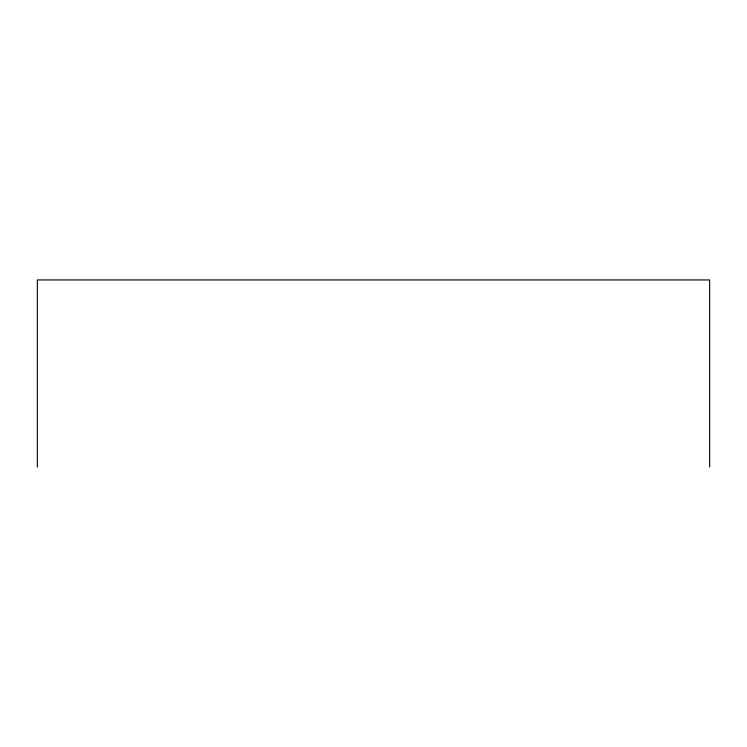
<?xml version="1.0" encoding="UTF-8"?>
<svg xmlns="http://www.w3.org/2000/svg" width="747" height="747" viewBox="0 0 747 747"><rect width="100%" height="100%" fill="white"/><g stroke="black" fill="none" stroke-linecap="round" stroke-linejoin="round"><path stroke-width="1.12" d="M709.65 467.052L709.65 279.948L37.35 279.948L37.35 467.052"/></g></svg>
